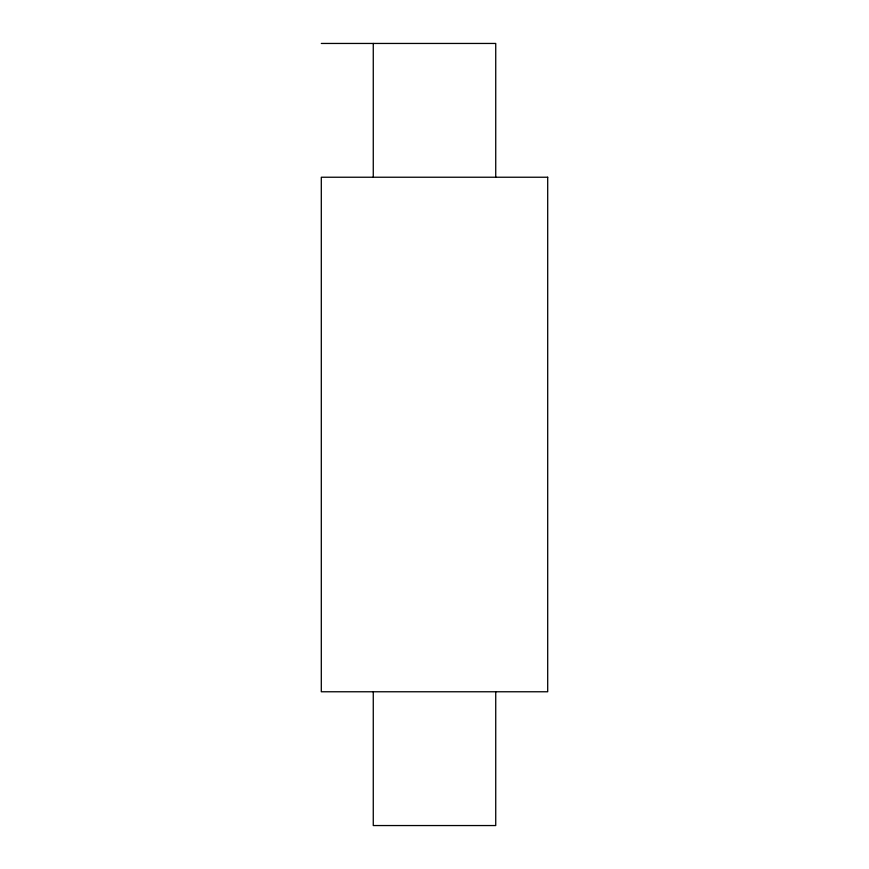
<?xml version="1.0" encoding="UTF-8"?>
<svg xmlns="http://www.w3.org/2000/svg" width="869" height="869" viewBox="0 0 869 869"><rect width="100%" height="100%" fill="white"/><g stroke="black" fill="none" stroke-linecap="round" stroke-linejoin="round"><path stroke-width="1.3" d="M321.302 43.45L495.732 43.45L495.732 177.233M495.732 691.767L495.732 825.55L373.268 825.55L373.268 691.767M373.268 43.45L373.268 177.233M547.698 177.233L321.302 177.233L321.302 691.767L547.698 691.767L547.698 177.233"/></g></svg>
